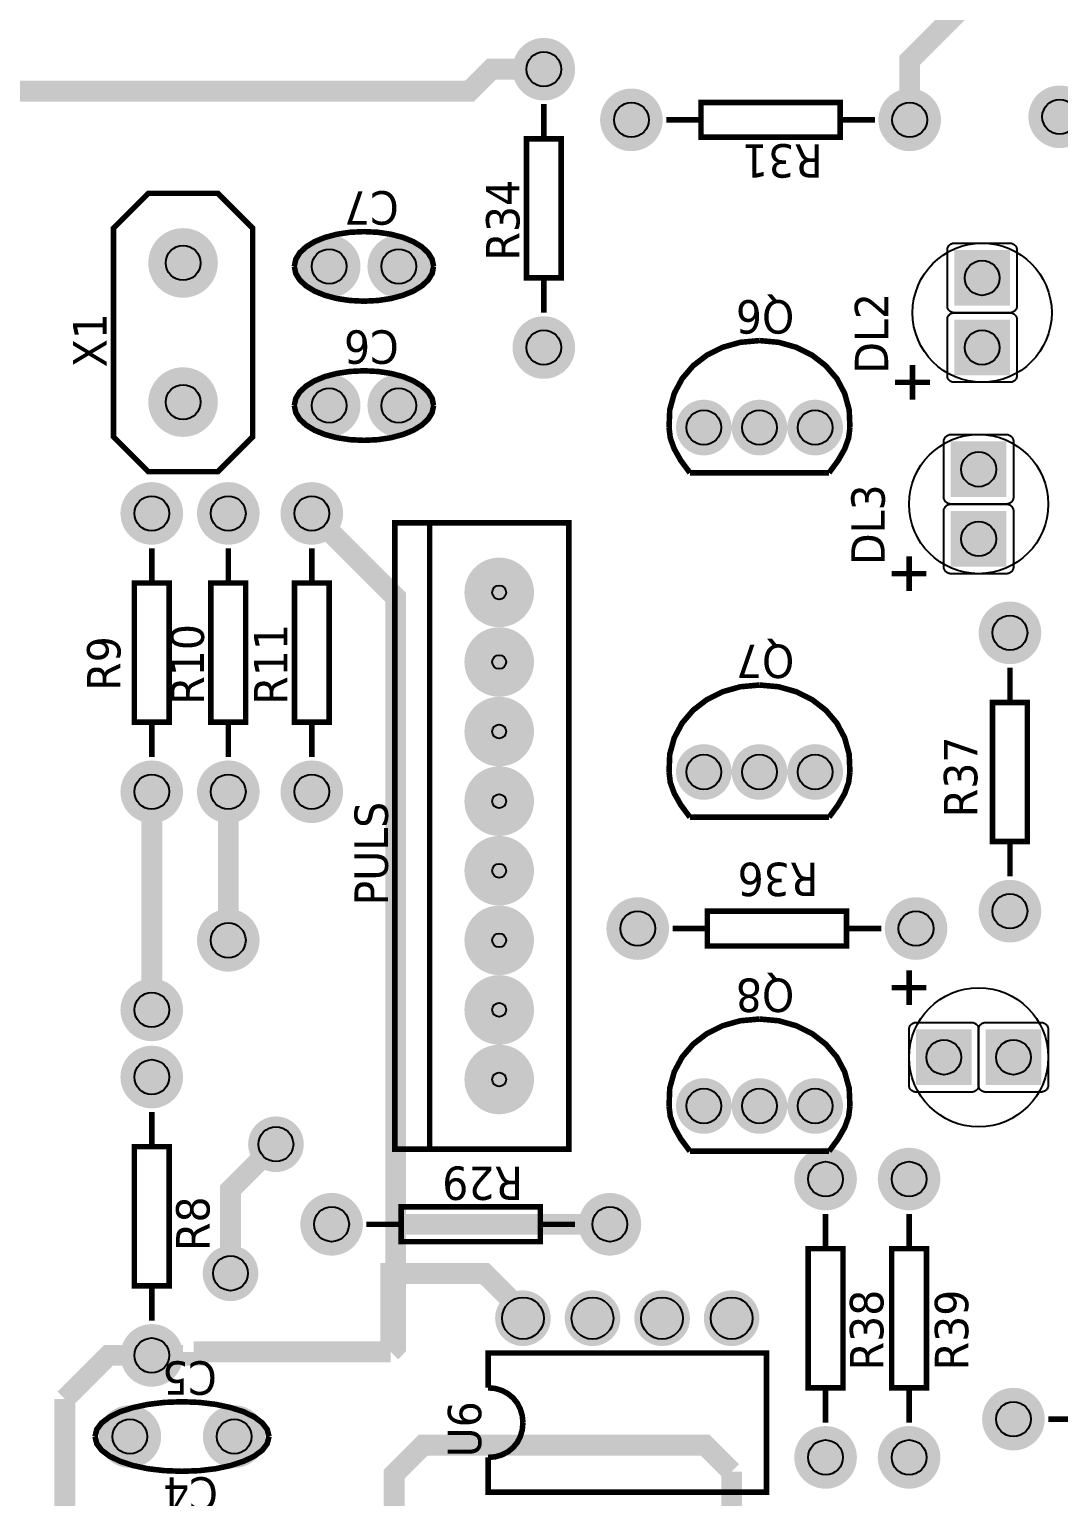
# Model space of a CAD drawing. Header units: millimetres. Extents: x 123.5 to 144.3, y 105.4 to 121.6.
# Drawn here: x 129.277 to 131.497, y 110.681 to 113.844 of the extents above; entities that cross this region are included whole.
import ezdxf

# ---------------------------------------------------------------- set-up
doc = ezdxf.new("R2010")
doc.units = ezdxf.units.MM
doc.layers.add('DESC', color=250, linetype='Continuous')
doc.styles.get("Standard").update_dxf_attribs({"font": 'tahoma.ttf'})

# ---------------------------------------------------------------- blocks, each defined once
blk = doc.blocks.new('EPAD')
at = {"const_width": 0.5}
blk.add_lwpolyline([(-0.25, 0, 1), (0.25, 0, 1)], format="xyb", close=True, dxfattribs=at)
blk = doc.blocks.new('RPAD')
blk.add_trace([(-0.5, -0.5), (-0.5, 0.5), (0.5, -0.5), (0.5, 0.5)])
blk = doc.blocks.new('Scrubber')
for points, const_width in [([(130.1756, 112.9826), (131.5273, 112.9826), (131.6293, 112.8806), (131.6293, 112.0121), (131.6609, 111.9806), (131.6609, 111.9053)], 0.03), ([(129.7499, 112.5936), (129.1536, 112.5936)], 0.03), ([(129.7499, 112.5936), (129.8125, 112.531), (129.8125, 112.4688)], 0.03), ([(129.6959, 112.5503), (129.6857, 112.5479), (129.6762, 112.5408), (129.6677, 112.5295), (129.6604, 112.5145), (129.6543, 112.4961), (129.6497, 112.4748), (129.6469, 112.4511), (129.6459, 112.4253)], 0.008), ([(129.6959, 112.5503), (129.6857, 112.5479), (129.6762, 112.5408), (129.6677, 112.5295), (129.6604, 112.5145), (129.6543, 112.4961), (129.6497, 112.4748), (129.6469, 112.4511), (129.6459, 112.4253)], 0.008), ([(129.6959, 112.5503), (129.706, 112.5479), (129.7155, 112.5408), (129.724, 112.5295), (129.7314, 112.5145), (129.7374, 112.4961), (129.742, 112.4748), (129.7449, 112.4511), (129.7459, 112.4253)], 0.008), ([(129.6959, 112.5503), (129.706, 112.5479), (129.7155, 112.5408), (129.724, 112.5295), (129.7314, 112.5145), (129.7374, 112.4961), (129.742, 112.4748), (129.7449, 112.4511), (129.7459, 112.4253)], 0.008), ([(131.1325, 112.5238), (131.4325, 112.5238), (131.4825, 112.4738), (131.4825, 112.3738), (131.4325, 112.3238), (131.1325, 112.3238), (131.0825, 112.3738), (131.0825, 112.4738), (131.1325, 112.5238)], 0.008), ([(131.1325, 112.5238), (131.4325, 112.5238), (131.4825, 112.4738), (131.4825, 112.3738), (131.4325, 112.3238), (131.1325, 112.3238), (131.0825, 112.3738), (131.0825, 112.4738), (131.1325, 112.5238)], 0.008), ([(129.8125, 112.4688), (129.8125, 112.4503)], 0.03), ([(129.9125, 112.4438), (130.1125, 112.4438), (130.1125, 112.4938), (129.9125, 112.4938), (129.9125, 112.4438)], 0.008), ([(129.9125, 112.4438), (130.1125, 112.4438), (130.1125, 112.4938), (129.9125, 112.4938), (129.9125, 112.4438)], 0.008), ([(130.6225, 112.4688), (130.309, 112.4688)], 0.03), ([(130.7225, 112.4438), (130.9225, 112.4438), (130.9225, 112.4938), (130.7225, 112.4938), (130.7225, 112.4438)], 0.008), ([(130.7225, 112.4438), (130.9225, 112.4438), (130.9225, 112.4938), (130.7225, 112.4938), (130.7225, 112.4438)], 0.008), ([(129.8125, 112.4503), (129.8125, 112.4087), (129.8175, 112.4087)], 0.03), ([(129.9125, 112.4688), (129.8625, 112.4688)], 0.008), ([(129.9125, 112.4688), (129.8625, 112.4688)], 0.008), ([(130.1625, 112.4688), (130.1125, 112.4688)], 0.008), ([(130.1625, 112.4688), (130.1125, 112.4688)], 0.008), ([(130.6725, 112.4688), (130.7225, 112.4688)], 0.008), ([(130.6725, 112.4688), (130.7225, 112.4688)], 0.008), ([(130.9225, 112.4688), (130.9725, 112.4688)], 0.008), ([(130.9225, 112.4688), (130.9725, 112.4688)], 0.008), ([(129.6959, 112.3003), (129.6857, 112.3028), (129.6762, 112.31), (129.6677, 112.3214), (129.6604, 112.3366), (129.6543, 112.355), (129.6497, 112.3763), (129.6469, 112.3999), (129.6459, 112.4253)], 0.008), ([(129.6959, 112.3003), (129.6857, 112.3028), (129.6762, 112.31), (129.6677, 112.3214), (129.6604, 112.3366), (129.6543, 112.355), (129.6497, 112.3763), (129.6469, 112.3999), (129.6459, 112.4253)], 0.008), ([(129.6959, 112.3003), (129.706, 112.3028), (129.7155, 112.31), (129.724, 112.3214), (129.7314, 112.3366), (129.7374, 112.355), (129.742, 112.3763), (129.7449, 112.3999), (129.7459, 112.4253)], 0.008), ([(129.6959, 112.3003), (129.706, 112.3028), (129.7155, 112.31), (129.724, 112.3214), (129.7314, 112.3366), (129.7374, 112.355), (129.742, 112.3763), (129.7449, 112.3999), (129.7459, 112.4253)], 0.008), ([(129.8175, 112.4087), (129.8175, 112.1253)], 0.03), ([(130.6225, 112.3588), (130.409, 112.3588)], 0.03), ([(130.7225, 112.3338), (130.9225, 112.3338), (130.9225, 112.3838), (130.7225, 112.3838), (130.7225, 112.3338)], 0.008), ([(130.7225, 112.3338), (130.9225, 112.3338), (130.9225, 112.3838), (130.7225, 112.3838), (130.7225, 112.3338)], 0.008), ([(129.9305, 112.3556), (130.0505, 112.3556), (130.0559, 112.3503), (130.1159, 112.2903)], 0.03), ([(130.6725, 112.3588), (130.7225, 112.3588)], 0.008), ([(130.6725, 112.3588), (130.7225, 112.3588)], 0.008), ([(130.9225, 112.3588), (130.9725, 112.3588)], 0.008), ([(130.9225, 112.3588), (130.9725, 112.3588)], 0.008), ([(130.7225, 112.2138), (130.9225, 112.2138), (130.9225, 112.2638), (130.7225, 112.2638), (130.7225, 112.2138)], 0.008), ([(130.7225, 112.2138), (130.9225, 112.2138), (130.9225, 112.2638), (130.7225, 112.2638), (130.7225, 112.2138)], 0.008), ([(131.1775, 112.2638), (131.1673, 112.2618), (131.1579, 112.2561), (131.1494, 112.2469), (131.142, 112.2348), (131.136, 112.2201), (131.1314, 112.2031), (131.1285, 112.1842), (131.1275, 112.1638)], 0.008), ([(131.1775, 112.2638), (131.1673, 112.2618), (131.1579, 112.2561), (131.1494, 112.2469), (131.142, 112.2348), (131.136, 112.2201), (131.1314, 112.2031), (131.1285, 112.1842), (131.1275, 112.1638)], 0.008), ([(131.1775, 112.2638), (131.1877, 112.2618), (131.1971, 112.2561), (131.2056, 112.2469), (131.213, 112.2348), (131.2191, 112.2201), (131.2236, 112.2031), (131.2265, 112.1842), (131.2275, 112.1638)], 0.008), ([(131.1775, 112.2638), (131.1877, 112.2618), (131.1971, 112.2561), (131.2056, 112.2469), (131.213, 112.2348), (131.2191, 112.2201), (131.2236, 112.2031), (131.2265, 112.1842), (131.2275, 112.1638)], 0.008), ([(131.3775, 112.2638), (131.3673, 112.2618), (131.3579, 112.2561), (131.3494, 112.2469), (131.342, 112.2348), (131.336, 112.2201), (131.3314, 112.2031), (131.3285, 112.1842), (131.3275, 112.1638)], 0.008), ([(131.3775, 112.2638), (131.3673, 112.2618), (131.3579, 112.2561), (131.3494, 112.2469), (131.342, 112.2348), (131.336, 112.2201), (131.3314, 112.2031), (131.3285, 112.1842), (131.3275, 112.1638)], 0.008), ([(131.3775, 112.2638), (131.3877, 112.2618), (131.3971, 112.2561), (131.4056, 112.2469), (131.413, 112.2348), (131.4191, 112.2201), (131.4236, 112.2031), (131.4265, 112.1842), (131.4275, 112.1638)], 0.008), ([(131.3775, 112.2638), (131.3877, 112.2618), (131.3971, 112.2561), (131.4056, 112.2469), (131.413, 112.2348), (131.4191, 112.2201), (131.4236, 112.2031), (131.4265, 112.1842), (131.4275, 112.1638)], 0.008), ([(131.0225, 112.2388), (130.902, 112.1183), (130.866, 112.1183), (130.0083, 112.1183)], 0.03), ([(130.6725, 112.2388), (130.7225, 112.2388)], 0.008), ([(130.6725, 112.2388), (130.7225, 112.2388)], 0.008), ([(130.9225, 112.2388), (130.9725, 112.2388)], 0.008), ([(130.9225, 112.2388), (130.9725, 112.2388)], 0.008), ([(130.0009, 112.1603), (130.0009, 112.1103)], 0.008), ([(130.0009, 112.1603), (130.0009, 112.1103)], 0.008), ([(131.1775, 112.0638), (131.1673, 112.0658), (131.1579, 112.0716), (131.1494, 112.0807), (131.142, 112.0928), (131.136, 112.1076), (131.1314, 112.1246), (131.1285, 112.1434), (131.1275, 112.1638)], 0.008), ([(131.1775, 112.0638), (131.1673, 112.0658), (131.1579, 112.0716), (131.1494, 112.0807), (131.142, 112.0928), (131.136, 112.1076), (131.1314, 112.1246), (131.1285, 112.1434), (131.1275, 112.1638)], 0.008), ([(131.1775, 112.0638), (131.1877, 112.0658), (131.1971, 112.0716), (131.2056, 112.0807), (131.213, 112.0928), (131.2191, 112.1076), (131.2236, 112.1246), (131.2265, 112.1434), (131.2275, 112.1638)], 0.008), ([(131.1775, 112.0638), (131.1877, 112.0658), (131.1971, 112.0716), (131.2056, 112.0807), (131.213, 112.0928), (131.2191, 112.1076), (131.2236, 112.1246), (131.2265, 112.1434), (131.2275, 112.1638)], 0.008), ([(131.3775, 112.0638), (131.3673, 112.0658), (131.3579, 112.0716), (131.3494, 112.0807), (131.342, 112.0928), (131.336, 112.1076), (131.3314, 112.1246), (131.3285, 112.1434), (131.3275, 112.1638)], 0.008), ([(131.3775, 112.0638), (131.3673, 112.0658), (131.3579, 112.0716), (131.3494, 112.0807), (131.342, 112.0928), (131.336, 112.1076), (131.3314, 112.1246), (131.3285, 112.1434), (131.3275, 112.1638)], 0.008), ([(131.3775, 112.0638), (131.3877, 112.0658), (131.3971, 112.0716), (131.4056, 112.0807), (131.413, 112.0928), (131.4191, 112.1076), (131.4236, 112.1246), (131.4265, 112.1434), (131.4275, 112.1638)], 0.008), ([(131.3775, 112.0638), (131.3877, 112.0658), (131.3971, 112.0716), (131.4056, 112.0807), (131.413, 112.0928), (131.4191, 112.1076), (131.4236, 112.1246), (131.4265, 112.1434), (131.4275, 112.1638)], 0.008), ([(129.8175, 112.1253), (129.9302, 112.1253), (129.9302, 112.1183), (129.9302, 111.9905), (129.9201, 111.9803), (129.8751, 111.9353), (129.8659, 111.9353)], 0.03), ([(130.0083, 112.1183), (129.9302, 112.1183), (129.8246, 112.1183), (129.8175, 112.1253)], 0.03), ([(129.5293, 112.1203), (129.642, 112.1203), (129.6835, 112.0788), (129.6835, 111.6735), (129.6454, 111.6353)], 0.03), ([(130.0009, 111.8103), (130.0009, 112.1108), (130.0083, 112.1183)], 0.03), ([(130.109, 111.8694), (131.009, 111.8694), (131.009, 112.1194), (130.109, 112.1194), (130.109, 111.8694)], 0.008), ([(130.109, 111.8694), (131.009, 111.8694), (131.009, 112.1194), (130.109, 112.1194), (130.109, 111.8694)], 0.008), ([(129.9759, 111.9103), (130.0259, 111.9103), (130.0259, 112.1103), (129.9759, 112.1103), (129.9759, 111.9103)], 0.008), ([(129.9759, 111.9103), (130.0259, 111.9103), (130.0259, 112.1103), (129.9759, 112.1103), (129.9759, 111.9103)], 0.008), ([(130.109, 112.0694), (131.009, 112.0694)], 0.008), ([(130.109, 112.0694), (131.009, 112.0694)], 0.008), ([(129.7659, 111.9853), (129.8159, 111.9853), (129.8159, 111.5853), (129.6159, 111.5853), (129.6159, 111.9853), (129.6659, 111.9853)], 0.008), ([(129.7659, 111.9853), (129.8159, 111.9853), (129.8159, 111.5853), (129.6159, 111.5853), (129.6159, 111.9853), (129.6659, 111.9853)], 0.008), ([(129.7159, 111.9353), (129.7054, 111.9363), (129.6958, 111.9391), (129.6873, 111.9435), (129.68, 111.9495), (129.674, 111.9568), (129.6696, 111.9653), (129.6668, 111.9749), (129.6659, 111.9853)], 0.008), ([(129.7159, 111.9353), (129.7054, 111.9363), (129.6958, 111.9391), (129.6873, 111.9435), (129.68, 111.9495), (129.674, 111.9568), (129.6696, 111.9653), (129.6668, 111.9749), (129.6659, 111.9853)], 0.008), ([(129.7159, 111.9353), (129.726, 111.9363), (129.7355, 111.9391), (129.744, 111.9435), (129.7514, 111.9495), (129.7574, 111.9568), (129.762, 111.9653), (129.7649, 111.9749), (129.7659, 111.9853)], 0.008), ([(129.7159, 111.9353), (129.726, 111.9363), (129.7355, 111.9391), (129.744, 111.9435), (129.7514, 111.9495), (129.7574, 111.9568), (129.762, 111.9653), (129.7649, 111.9749), (129.7659, 111.9853)], 0.008), ([(131.3609, 111.8803), (131.5609, 111.8803), (131.5609, 111.9303), (131.3609, 111.9303), (131.3609, 111.8803)], 0.008), ([(131.3609, 111.8803), (131.5609, 111.8803), (131.5609, 111.9303), (131.3609, 111.9303), (131.3609, 111.8803)], 0.008), ([(130.0009, 111.9103), (130.0009, 111.8603)], 0.008), ([(130.0009, 111.9103), (130.0009, 111.8603)], 0.008), ([(131.3109, 111.9053), (131.3609, 111.9053)], 0.008), ([(131.3109, 111.9053), (131.3609, 111.9053)], 0.008), ([(131.5609, 111.9053), (131.6109, 111.9053)], 0.008), ([(131.5609, 111.9053), (131.6109, 111.9053)], 0.008), ([(130.1709, 111.7253), (130.1558, 111.7235), (130.1402, 111.7178), (130.1237, 111.7085), (130.1059, 111.6953)], 0.008), ([(130.1709, 111.7253), (130.1558, 111.7235), (130.1402, 111.7178), (130.1237, 111.7085), (130.1059, 111.6953)], 0.008), ([(130.1709, 111.7253), (130.1964, 111.7243), (130.22, 111.7178), (130.2413, 111.7064), (130.2597, 111.6907), (130.2748, 111.6711), (130.2862, 111.6484), (130.2934, 111.6229), (130.2959, 111.5953)], 0.008), ([(130.1709, 111.7253), (130.1964, 111.7243), (130.22, 111.7178), (130.2413, 111.7064), (130.2597, 111.6907), (130.2748, 111.6711), (130.2862, 111.6484), (130.2934, 111.6229), (130.2959, 111.5953)], 0.008), ([(130.4259, 111.6703), (130.4259, 111.7203)], 0.008), ([(130.4259, 111.6703), (130.4259, 111.7203)], 0.008), ([(130.6509, 111.7253), (130.6358, 111.7235), (130.6202, 111.7178), (130.6037, 111.7085), (130.5859, 111.6953)], 0.008), ([(130.6509, 111.7253), (130.6358, 111.7235), (130.6202, 111.7178), (130.6037, 111.7085), (130.5859, 111.6953)], 0.008), ([(130.6509, 111.7253), (130.6764, 111.7243), (130.7, 111.7178), (130.7213, 111.7064), (130.7397, 111.6907), (130.7548, 111.6711), (130.7662, 111.6484), (130.7734, 111.6229), (130.7759, 111.5953)], 0.008), ([(130.6509, 111.7253), (130.6764, 111.7243), (130.7, 111.7178), (130.7213, 111.7064), (130.7397, 111.6907), (130.7548, 111.6711), (130.7662, 111.6484), (130.7734, 111.6229), (130.7759, 111.5953)], 0.008), ([(131.1459, 111.7253), (131.1308, 111.7235), (131.1152, 111.7178), (131.0987, 111.7085), (131.0809, 111.6953)], 0.008), ([(131.1459, 111.7253), (131.1308, 111.7235), (131.1152, 111.7178), (131.0987, 111.7085), (131.0809, 111.6953)], 0.008), ([(131.1459, 111.7253), (131.1714, 111.7243), (131.195, 111.7178), (131.2163, 111.7064), (131.2347, 111.6907), (131.2498, 111.6711), (131.2612, 111.6484), (131.2684, 111.6229), (131.2709, 111.5953)], 0.008), ([(131.1459, 111.7253), (131.1714, 111.7243), (131.195, 111.7178), (131.2163, 111.7064), (131.2347, 111.6907), (131.2498, 111.6711), (131.2612, 111.6484), (131.2684, 111.6229), (131.2709, 111.5953)], 0.008), ([(131.5881, 111.6794), (131.5881, 111.7294)], 0.008), ([(131.5881, 111.6794), (131.5881, 111.7294)], 0.008), ([(130.1059, 111.6953), (130.1059, 111.4953)], 0.008), ([(130.1059, 111.6953), (130.1059, 111.4953)], 0.008), ([(130.5859, 111.6953), (130.5859, 111.4953)], 0.008), ([(130.5859, 111.6953), (130.5859, 111.4953)], 0.008), ([(131.0809, 111.6953), (131.0809, 111.4953)], 0.008), ([(131.0809, 111.6953), (131.0809, 111.4953)], 0.008), ([(131.5631, 111.4794), (131.6131, 111.4794), (131.6131, 111.6794), (131.5631, 111.6794), (131.5631, 111.4794)], 0.008), ([(131.5631, 111.4794), (131.6131, 111.4794), (131.6131, 111.6794), (131.5631, 111.6794), (131.5631, 111.4794)], 0.008), ([(130.4009, 111.4703), (130.4509, 111.4703), (130.4509, 111.6703), (130.4009, 111.6703), (130.4009, 111.4703)], 0.008), ([(130.4009, 111.4703), (130.4509, 111.4703), (130.4509, 111.6703), (130.4009, 111.6703), (130.4009, 111.4703)], 0.008), ([(129.5659, 111.6353), (129.6454, 111.6353)], 0.03), ([(130.1709, 111.4653), (130.1964, 111.4664), (130.22, 111.4729), (130.2413, 111.4842), (130.2597, 111.5), (130.2748, 111.5195), (130.2862, 111.5423), (130.2934, 111.5677), (130.2959, 111.5953)], 0.008), ([(130.1709, 111.4653), (130.1964, 111.4664), (130.22, 111.4729), (130.2413, 111.4842), (130.2597, 111.5), (130.2748, 111.5195), (130.2862, 111.5423), (130.2934, 111.5677), (130.2959, 111.5953)], 0.008), ([(130.6509, 111.4653), (130.6764, 111.4664), (130.7, 111.4729), (130.7213, 111.4842), (130.7397, 111.5), (130.7548, 111.5195), (130.7662, 111.5423), (130.7734, 111.5677), (130.7759, 111.5953)], 0.008), ([(130.6509, 111.4653), (130.6764, 111.4664), (130.7, 111.4729), (130.7213, 111.4842), (130.7397, 111.5), (130.7548, 111.5195), (130.7662, 111.5423), (130.7734, 111.5677), (130.7759, 111.5953)], 0.008), ([(131.1459, 111.4653), (131.1714, 111.4664), (131.195, 111.4729), (131.2163, 111.4842), (131.2347, 111.5), (131.2498, 111.5195), (131.2612, 111.5423), (131.2684, 111.5677), (131.2709, 111.5953)], 0.008), ([(131.1459, 111.4653), (131.1714, 111.4664), (131.195, 111.4729), (131.2163, 111.4842), (131.2347, 111.5), (131.2498, 111.5195), (131.2612, 111.5423), (131.2684, 111.5677), (131.2709, 111.5953)], 0.008), ([(129.7659, 111.4753), (129.9659, 111.4753), (129.9659, 111.5253), (129.7659, 111.5253), (129.7659, 111.4753)], 0.008), ([(129.7659, 111.4753), (129.9659, 111.4753), (129.9659, 111.5253), (129.7659, 111.5253), (129.7659, 111.4753)], 0.008), ([(129.7659, 111.5003), (129.7159, 111.5003)], 0.008), ([(129.7659, 111.5003), (129.7159, 111.5003)], 0.008), ([(130.0159, 111.5003), (129.9659, 111.5003)], 0.008), ([(130.0159, 111.5003), (129.9659, 111.5003)], 0.008), ([(130.1709, 111.4653), (130.1558, 111.4672), (130.1402, 111.4728), (130.1237, 111.4822), (130.1059, 111.4953)], 0.008), ([(130.1709, 111.4653), (130.1558, 111.4672), (130.1402, 111.4728), (130.1237, 111.4822), (130.1059, 111.4953)], 0.008), ([(130.6509, 111.4653), (130.6358, 111.4672), (130.6202, 111.4728), (130.6037, 111.4822), (130.5859, 111.4953)], 0.008), ([(130.6509, 111.4653), (130.6358, 111.4672), (130.6202, 111.4728), (130.6037, 111.4822), (130.5859, 111.4953)], 0.008), ([(131.1459, 111.4653), (131.1308, 111.4672), (131.1152, 111.4728), (131.0987, 111.4822), (131.0809, 111.4953)], 0.008), ([(131.1459, 111.4653), (131.1308, 111.4672), (131.1152, 111.4728), (131.0987, 111.4822), (131.0809, 111.4953)], 0.008), ([(130.4259, 111.4203), (130.4259, 111.4703)], 0.008), ([(130.4259, 111.4203), (130.4259, 111.4703)], 0.008), ([(131.5881, 111.4294), (131.5881, 111.4794)], 0.008), ([(131.5881, 111.4294), (131.5881, 111.4794)], 0.008), ([(129.7659, 111.3553), (129.9659, 111.3553), (129.9659, 111.4053), (129.7659, 111.4053), (129.7659, 111.3553)], 0.008), ([(129.7659, 111.3553), (129.9659, 111.3553), (129.9659, 111.4053), (129.7659, 111.4053), (129.7659, 111.3553)], 0.008), ([(130.3409, 111.4053), (130.3409, 111.3553)], 0.008), ([(130.3409, 111.4053), (130.3409, 111.3553)], 0.008), ([(130.9359, 111.4053), (130.9359, 111.3553)], 0.008), ([(130.9359, 111.4053), (130.9359, 111.3553)], 0.008), ([(131.2109, 111.4003), (131.2109, 111.3503)], 0.008), ([(131.2109, 111.4003), (131.2109, 111.3503)], 0.008), ([(129.7159, 111.3803), (129.7659, 111.3803)], 0.008), ([(129.7159, 111.3803), (129.7659, 111.3803)], 0.008), ([(129.9659, 111.3803), (130.0159, 111.3803)], 0.008), ([(129.9659, 111.3803), (130.0159, 111.3803)], 0.008), ([(130.3659, 111.3803), (130.3159, 111.3803)], 0.008), ([(130.3659, 111.3803), (130.3159, 111.3803)], 0.008), ([(131.5881, 111.3794), (131.6736, 111.3794), (131.7536, 111.2994), (131.7536, 110.7593), (131.6394, 110.6451), (130.6302, 110.6451), (130.587, 110.6883), (130.587, 110.7453), (130.5809, 110.7703)], 0.03), ([(130.9109, 111.3803), (130.9609, 111.3803)], 0.008), ([(130.9109, 111.3803), (130.9609, 111.3803)], 0.008), ([(131.1859, 111.3753), (131.2359, 111.3753)], 0.008), ([(131.1859, 111.3753), (131.2359, 111.3753)], 0.008), ([(130.5509, 111.2103), (130.7509, 111.2103), (130.7509, 111.2603), (130.5509, 111.2603), (130.5509, 111.2103)], 0.008), ([(130.5509, 111.2103), (130.7509, 111.2103), (130.7509, 111.2603), (130.5509, 111.2603), (130.5509, 111.2103)], 0.008), ([(130.5509, 111.2353), (130.5009, 111.2353)], 0.008), ([(130.5509, 111.2353), (130.5009, 111.2353)], 0.008), ([(130.8009, 111.2353), (130.7509, 111.2353)], 0.008), ([(130.8009, 111.2353), (130.7509, 111.2353)], 0.008), ([(129.7209, 111.1803), (129.7209, 111.1303)], 0.008), ([(129.7209, 111.1803), (129.7209, 111.1303)], 0.008)]:
    blk.add_lwpolyline(points, dxfattribs=dict(const_width=const_width))
for points in [[(130.2909, 111.3703), (130.2909, 111.2903), (130.2908, 111.2893), (130.2907, 111.2883), (130.2904, 111.2873), (130.2901, 111.2864), (130.2897, 111.2855), (130.2892, 111.2847), (130.2886, 111.2839), (130.288, 111.2832), (130.2873, 111.2826), (130.2865, 111.282), (130.2857, 111.2815), (130.2848, 111.2811), (130.2839, 111.2808), (130.2829, 111.2805), (130.2819, 111.2804), (130.2809, 111.2803), (130.2009, 111.2803), (130.1998, 111.2804), (130.1988, 111.2805), (130.1978, 111.2808), (130.1969, 111.2811), (130.196, 111.2815), (130.1952, 111.282), (130.1944, 111.2826), (130.1937, 111.2832), (130.1931, 111.2839), (130.1925, 111.2847), (130.192, 111.2855), (130.1916, 111.2864), (130.1913, 111.2873), (130.1911, 111.2883), (130.1909, 111.2893), (130.1909, 111.2903), (130.1909, 111.3703), (130.1909, 111.3714), (130.1911, 111.3724), (130.1913, 111.3733), (130.1916, 111.3743), (130.192, 111.3751), (130.1925, 111.376), (130.1931, 111.3767), (130.1937, 111.3774), (130.1944, 111.3781), (130.1952, 111.3786), (130.196, 111.3791), (130.1969, 111.3796), (130.1978, 111.3799), (130.1988, 111.3801), (130.1998, 111.3803), (130.2009, 111.3803), (130.2809, 111.3803), (130.2819, 111.3803), (130.2829, 111.3801), (130.2839, 111.3799), (130.2848, 111.3796), (130.2857, 111.3791), (130.2865, 111.3786), (130.2873, 111.3781), (130.288, 111.3774), (130.2886, 111.3767), (130.2892, 111.376), (130.2897, 111.3751), (130.2901, 111.3743), (130.2904, 111.3733), (130.2907, 111.3724), (130.2908, 111.3714), (130.2909, 111.3703)], [(130.9459, 111.3303), (131.0259, 111.3303), (131.0269, 111.3303), (131.0279, 111.3301), (131.0289, 111.3299), (131.0298, 111.3296), (131.0307, 111.3291), (131.0315, 111.3286), (131.0323, 111.3281), (131.033, 111.3274), (131.0336, 111.3267), (131.0342, 111.326), (131.0347, 111.3251), (131.0351, 111.3243), (131.0354, 111.3233), (131.0357, 111.3224), (131.0358, 111.3214), (131.0359, 111.3203), (131.0359, 111.2403), (131.0358, 111.2393), (131.0357, 111.2383), (131.0354, 111.2373), (131.0351, 111.2364), (131.0347, 111.2355), (131.0342, 111.2347), (131.0336, 111.2339), (131.033, 111.2332), (131.0323, 111.2326), (131.0315, 111.232), (131.0307, 111.2315), (131.0298, 111.2311), (131.0289, 111.2308), (131.0279, 111.2305), (131.0269, 111.2304), (131.0259, 111.2303), (130.9459, 111.2303), (130.9448, 111.2304), (130.9438, 111.2305), (130.9428, 111.2308), (130.9419, 111.2311), (130.941, 111.2315), (130.9402, 111.232), (130.9394, 111.2326), (130.9387, 111.2332), (130.9381, 111.2339), (130.9375, 111.2347), (130.937, 111.2355), (130.9366, 111.2364), (130.9363, 111.2373), (130.9361, 111.2383), (130.9359, 111.2393), (130.9359, 111.2403), (130.9359, 111.3203), (130.9359, 111.3214), (130.9361, 111.3224), (130.9363, 111.3233), (130.9366, 111.3243), (130.937, 111.3251), (130.9375, 111.326), (130.9381, 111.3267), (130.9387, 111.3274), (130.9394, 111.3281), (130.9402, 111.3286), (130.941, 111.3291), (130.9419, 111.3296), (130.9428, 111.3299), (130.9438, 111.3301), (130.9448, 111.3303), (130.9459, 111.3303)], [(131.0459, 111.3303), (131.1259, 111.3303), (131.1269, 111.3303), (131.1279, 111.3301), (131.1289, 111.3299), (131.1298, 111.3296), (131.1307, 111.3291), (131.1315, 111.3286), (131.1323, 111.3281), (131.133, 111.3274), (131.1336, 111.3267), (131.1342, 111.326), (131.1347, 111.3251), (131.1351, 111.3243), (131.1354, 111.3233), (131.1357, 111.3224), (131.1358, 111.3214), (131.1359, 111.3203), (131.1359, 111.2403), (131.1358, 111.2393), (131.1357, 111.2383), (131.1354, 111.2373), (131.1351, 111.2364), (131.1347, 111.2355), (131.1342, 111.2347), (131.1336, 111.2339), (131.133, 111.2332), (131.1323, 111.2326), (131.1315, 111.232), (131.1307, 111.2315), (131.1298, 111.2311), (131.1289, 111.2308), (131.1279, 111.2305), (131.1269, 111.2304), (131.1259, 111.2303), (131.0459, 111.2303), (131.0448, 111.2304), (131.0438, 111.2305), (131.0428, 111.2308), (131.0419, 111.2311), (131.041, 111.2315), (131.0402, 111.232), (131.0394, 111.2326), (131.0387, 111.2332), (131.0381, 111.2339), (131.0375, 111.2347), (131.037, 111.2355), (131.0366, 111.2364), (131.0363, 111.2373), (131.0361, 111.2383), (131.0359, 111.2393), (131.0359, 111.2403), (131.0359, 111.3203), (131.0359, 111.3214), (131.0361, 111.3224), (131.0363, 111.3233), (131.0366, 111.3243), (131.037, 111.3251), (131.0375, 111.326), (131.0381, 111.3267), (131.0387, 111.3274), (131.0394, 111.3281), (131.0402, 111.3286), (131.041, 111.3291), (131.0419, 111.3296), (131.0428, 111.3299), (131.0438, 111.3301), (131.0448, 111.3303), (131.0459, 111.3303)], [(131.2209, 111.3253), (131.3009, 111.3253), (131.3019, 111.3253), (131.3029, 111.3251), (131.3039, 111.3249), (131.3048, 111.3246), (131.3057, 111.3241), (131.3065, 111.3236), (131.3073, 111.3231), (131.308, 111.3224), (131.3086, 111.3217), (131.3092, 111.321), (131.3097, 111.3201), (131.3101, 111.3193), (131.3104, 111.3183), (131.3107, 111.3174), (131.3108, 111.3164), (131.3109, 111.3153), (131.3109, 111.2353), (131.3108, 111.2343), (131.3107, 111.2333), (131.3104, 111.2323), (131.3101, 111.2314), (131.3097, 111.2305), (131.3092, 111.2297), (131.3086, 111.2289), (131.308, 111.2282), (131.3073, 111.2276), (131.3065, 111.227), (131.3057, 111.2265), (131.3048, 111.2261), (131.3039, 111.2258), (131.3029, 111.2255), (131.3019, 111.2254), (131.3009, 111.2253), (131.2209, 111.2253), (131.2198, 111.2254), (131.2188, 111.2255), (131.2178, 111.2258), (131.2169, 111.2261), (131.216, 111.2265), (131.2152, 111.227), (131.2144, 111.2276), (131.2137, 111.2282), (131.2131, 111.2289), (131.2125, 111.2297), (131.212, 111.2305), (131.2116, 111.2314), (131.2113, 111.2323), (131.2111, 111.2333), (131.2109, 111.2343), (131.2109, 111.2353), (131.2109, 111.3153), (131.2109, 111.3164), (131.2111, 111.3174), (131.2113, 111.3183), (131.2116, 111.3193), (131.212, 111.3201), (131.2125, 111.321), (131.2131, 111.3217), (131.2137, 111.3224), (131.2144, 111.3231), (131.2152, 111.3236), (131.216, 111.3241), (131.2169, 111.3246), (131.2178, 111.3249), (131.2188, 111.3251), (131.2198, 111.3253), (131.2209, 111.3253)], [(131.3209, 111.3253), (131.4009, 111.3253), (131.4019, 111.3253), (131.4029, 111.3251), (131.4039, 111.3249), (131.4048, 111.3246), (131.4057, 111.3241), (131.4065, 111.3236), (131.4073, 111.3231), (131.408, 111.3224), (131.4086, 111.3217), (131.4092, 111.321), (131.4097, 111.3201), (131.4101, 111.3193), (131.4104, 111.3183), (131.4107, 111.3174), (131.4108, 111.3164), (131.4109, 111.3153), (131.4109, 111.2353), (131.4108, 111.2343), (131.4107, 111.2333), (131.4104, 111.2323), (131.4101, 111.2314), (131.4097, 111.2305), (131.4092, 111.2297), (131.4086, 111.2289), (131.408, 111.2282), (131.4073, 111.2276), (131.4065, 111.227), (131.4057, 111.2265), (131.4048, 111.2261), (131.4039, 111.2258), (131.4029, 111.2255), (131.4019, 111.2254), (131.4009, 111.2253), (131.3209, 111.2253), (131.3198, 111.2254), (131.3188, 111.2255), (131.3178, 111.2258), (131.3169, 111.2261), (131.316, 111.2265), (131.3152, 111.227), (131.3144, 111.2276), (131.3137, 111.2282), (131.3131, 111.2289), (131.3125, 111.2297), (131.312, 111.2305), (131.3116, 111.2314), (131.3113, 111.2323), (131.3111, 111.2333), (131.3109, 111.2343), (131.3109, 111.2353), (131.3109, 111.3153), (131.3109, 111.3164), (131.3111, 111.3174), (131.3113, 111.3183), (131.3116, 111.3193), (131.312, 111.3201), (131.3125, 111.321), (131.3131, 111.3217), (131.3137, 111.3224), (131.3144, 111.3231), (131.3152, 111.3236), (131.316, 111.3241), (131.3169, 111.3246), (131.3178, 111.3249), (131.3188, 111.3251), (131.3198, 111.3253), (131.3209, 111.3253)], [(130.2909, 111.2703), (130.2909, 111.1903), (130.2908, 111.1893), (130.2907, 111.1883), (130.2904, 111.1873), (130.2901, 111.1864), (130.2897, 111.1855), (130.2892, 111.1847), (130.2886, 111.1839), (130.288, 111.1832), (130.2873, 111.1826), (130.2865, 111.182), (130.2857, 111.1815), (130.2848, 111.1811), (130.2839, 111.1808), (130.2829, 111.1805), (130.2819, 111.1804), (130.2809, 111.1803), (130.2009, 111.1803), (130.1998, 111.1804), (130.1988, 111.1805), (130.1978, 111.1808), (130.1969, 111.1811), (130.196, 111.1815), (130.1952, 111.182), (130.1944, 111.1826), (130.1937, 111.1832), (130.1931, 111.1839), (130.1925, 111.1847), (130.192, 111.1855), (130.1916, 111.1864), (130.1913, 111.1873), (130.1911, 111.1883), (130.1909, 111.1893), (130.1909, 111.1903), (130.1909, 111.2703), (130.1909, 111.2714), (130.1911, 111.2724), (130.1913, 111.2733), (130.1916, 111.2743), (130.192, 111.2751), (130.1925, 111.276), (130.1931, 111.2767), (130.1937, 111.2774), (130.1944, 111.2781), (130.1952, 111.2786), (130.196, 111.2791), (130.1969, 111.2796), (130.1978, 111.2799), (130.1988, 111.2801), (130.1998, 111.2803), (130.2009, 111.2803), (130.2809, 111.2803), (130.2819, 111.2803), (130.2829, 111.2801), (130.2839, 111.2799), (130.2848, 111.2796), (130.2857, 111.2791), (130.2865, 111.2786), (130.2873, 111.2781), (130.288, 111.2774), (130.2886, 111.2767), (130.2892, 111.276), (130.2897, 111.2751), (130.2901, 111.2743), (130.2904, 111.2733), (130.2907, 111.2724), (130.2908, 111.2714), (130.2909, 111.2703)]]:
    blk.add_lwpolyline(points, close=True)
for centre, radius in [((129.6959, 112.5003), 0.025), ((129.8125, 112.4688), 0.025), ((130.2125, 112.4688), 0.025), ((130.309, 112.4688), 0.025), ((130.6225, 112.4688), 0.025), ((131.0225, 112.4688), 0.025), ((131.1825, 112.4238), 0.025), ((131.3825, 112.4238), 0.025), ((129.6959, 112.3503), 0.025), ((129.9305, 112.3556), 0.025), ((130.409, 112.3588), 0.025), ((130.6225, 112.3588), 0.025), ((131.0225, 112.3588), 0.025), ((130.1159, 112.2903), 0.025), ((130.6225, 112.2388), 0.025), ((131.0225, 112.2388), 0.025), ((130.0009, 112.2103), 0.025), ((131.1775, 112.2138), 0.025), ((131.3775, 112.2138), 0.025), ((131.1775, 112.1138), 0.025), ((131.3775, 112.1138), 0.025), ((130.209, 111.9694), 0.01), ((130.309, 111.9694), 0.01), ((130.409, 111.9694), 0.01), ((130.509, 111.9694), 0.01), ((130.609, 111.9694), 0.01), ((130.709, 111.9694), 0.01), ((130.809, 111.9694), 0.01), ((130.909, 111.9694), 0.01), ((129.8659, 111.9353), 0.03), ((131.2609, 111.9053), 0.025), ((131.6609, 111.9053), 0.025), ((129.8659, 111.8353), 0.03), ((130.0009, 111.8103), 0.025), ((131.5881, 111.7794), 0.025), ((130.4259, 111.7703), 0.025), ((129.8659, 111.7353), 0.03), ((130.1709, 111.6753), 0.025), ((130.6509, 111.6753), 0.025), ((131.1459, 111.6753), 0.025), ((129.8659, 111.6353), 0.03), ((130.1709, 111.5953), 0.025), ((130.6509, 111.5953), 0.025), ((131.1459, 111.5953), 0.025), ((130.1709, 111.5153), 0.025), ((130.6509, 111.5153), 0.025), ((131.1459, 111.5153), 0.025), ((129.6659, 111.5003), 0.025), ((130.0659, 111.5003), 0.025), ((129.6659, 111.3803), 0.025), ((130.0659, 111.3803), 0.025), ((131.5881, 111.3794), 0.025), ((130.4259, 111.3703), 0.025), ((130.2409, 111.2803), 0.1), ((130.2409, 111.2803), 0.1), ((131.0359, 111.2803), 0.1), ((131.0359, 111.2803), 0.1), ((131.3109, 111.2753), 0.1), ((131.3109, 111.2753), 0.1), ((130.2409, 111.3303), 0.025), ((130.9859, 111.2803), 0.025), ((131.0859, 111.2803), 0.025), ((131.2609, 111.2753), 0.025), ((131.3609, 111.2753), 0.025), ((130.2409, 111.2803), 0), ((130.2409, 111.2803), 0), ((131.0359, 111.2803), 0), ((131.0359, 111.2803), 0), ((129.7209, 111.2303), 0.025), ((130.2409, 111.2303), 0.025), ((130.4509, 111.2353), 0.025), ((130.8509, 111.2353), 0.025), ((131.3109, 111.2753), 0), ((131.3109, 111.2753), 0), ((131.5925, 111.1638), 0.025)]:
    blk.add_circle(centre, radius)
for name, p, xscale, yscale in [('EPAD', (129.6959, 112.5003), 0.09, 0.09), ('EPAD', (129.6959, 112.5003), 0.07, 0.07), ('EPAD', (129.8125, 112.4688), 0.09, 0.09), ('EPAD', (129.8125, 112.4688), 0.07, 0.07), ('EPAD', (130.2125, 112.4688), 0.09, 0.09), ('EPAD', (130.2125, 112.4688), 0.07, 0.07), ('EPAD', (130.309, 112.4688), 0.09, 0.09), ('EPAD', (130.309, 112.4688), 0.07, 0.07), ('EPAD', (130.6225, 112.4688), 0.09, 0.09), ('EPAD', (130.6225, 112.4688), 0.07, 0.07), ('EPAD', (131.0225, 112.4688), 0.09, 0.09), ('EPAD', (131.0225, 112.4688), 0.07, 0.07), ('EPAD', (131.1825, 112.4238), 0.1, 0.1), ('EPAD', (131.1825, 112.4238), 0.08, 0.08), ('EPAD', (131.3825, 112.4238), 0.1, 0.1), ('EPAD', (131.3825, 112.4238), 0.08, 0.08), ('EPAD', (129.6959, 112.3503), 0.09, 0.09), ('EPAD', (129.9305, 112.3556), 0.08, 0.08), ('EPAD', (130.409, 112.3588), 0.09, 0.09), ('EPAD', (130.409, 112.3588), 0.07, 0.07), ('EPAD', (130.6225, 112.3588), 0.09, 0.09), ('EPAD', (130.6225, 112.3588), 0.07, 0.07), ('EPAD', (131.0225, 112.3588), 0.09, 0.09), ('EPAD', (131.0225, 112.3588), 0.07, 0.07), ('EPAD', (129.6959, 112.3503), 0.07, 0.07), ('EPAD', (129.9305, 112.3556), 0.06, 0.06), ('EPAD', (130.1159, 112.2903), 0.08, 0.08), ('EPAD', (130.1159, 112.2903), 0.06, 0.06), ('EPAD', (130.6225, 112.2388), 0.09, 0.09), ('EPAD', (130.6225, 112.2388), 0.07, 0.07), ('EPAD', (131.0225, 112.2388), 0.09, 0.09), ('EPAD', (131.0225, 112.2388), 0.07, 0.07), ('EPAD', (130.0009, 112.2103), 0.09, 0.09), ('EPAD', (131.1775, 112.2138), 0.09, 0.09), ('EPAD', (131.1775, 112.2138), 0.07, 0.07), ('EPAD', (131.3775, 112.2138), 0.09, 0.09), ('EPAD', (131.3775, 112.2138), 0.07, 0.07), ('EPAD', (130.0009, 112.2103), 0.07, 0.07), ('EPAD', (131.1775, 112.1138), 0.09, 0.09), ('EPAD', (131.1775, 112.1138), 0.07, 0.07), ('EPAD', (131.3775, 112.1138), 0.09, 0.09), ('EPAD', (131.3775, 112.1138), 0.07, 0.07), ('EPAD', (130.209, 111.9694), 0.1, 0.1), ('EPAD', (130.309, 111.9694), 0.1, 0.1), ('EPAD', (130.409, 111.9694), 0.1, 0.1), ('EPAD', (130.509, 111.9694), 0.1, 0.1), ('EPAD', (130.609, 111.9694), 0.1, 0.1), ('EPAD', (130.709, 111.9694), 0.1, 0.1), ('EPAD', (130.809, 111.9694), 0.1, 0.1), ('EPAD', (130.909, 111.9694), 0.1, 0.1), ('EPAD', (130.209, 111.9694), 0.08, 0.08), ('EPAD', (130.309, 111.9694), 0.08, 0.08), ('EPAD', (130.409, 111.9694), 0.08, 0.08), ('EPAD', (130.509, 111.9694), 0.08, 0.08), ('EPAD', (130.609, 111.9694), 0.08, 0.08), ('EPAD', (130.709, 111.9694), 0.08, 0.08), ('EPAD', (130.809, 111.9694), 0.08, 0.08), ('EPAD', (130.909, 111.9694), 0.08, 0.08), ('EPAD', (129.8659, 111.9353), 0.08, 0.08), ('EPAD', (129.8659, 111.9353), 0.06, 0.06), ('EPAD', (131.2609, 111.9053), 0.09, 0.09), ('EPAD', (131.6609, 111.9053), 0.09, 0.09), ('EPAD', (131.2609, 111.9053), 0.07, 0.07), ('EPAD', (131.6609, 111.9053), 0.07, 0.07), ('EPAD', (129.8659, 111.8353), 0.08, 0.08), ('EPAD', (129.8659, 111.8353), 0.06, 0.06), ('EPAD', (130.0009, 111.8103), 0.09, 0.09), ('EPAD', (130.0009, 111.8103), 0.07, 0.07), ('EPAD', (131.5881, 111.7794), 0.09, 0.09), ('EPAD', (130.4259, 111.7703), 0.09, 0.09), ('EPAD', (130.4259, 111.7703), 0.07, 0.07), ('EPAD', (131.5881, 111.7794), 0.07, 0.07), ('EPAD', (129.8659, 111.7353), 0.08, 0.08), ('EPAD', (129.8659, 111.7353), 0.06, 0.06), ('EPAD', (130.1709, 111.6753), 0.08, 0.08), ('EPAD', (130.1709, 111.6753), 0.06, 0.06), ('EPAD', (130.6509, 111.6753), 0.08, 0.08), ('EPAD', (130.6509, 111.6753), 0.06, 0.06), ('EPAD', (131.1459, 111.6753), 0.08, 0.08), ('EPAD', (131.1459, 111.6753), 0.06, 0.06), ('EPAD', (129.8659, 111.6353), 0.08, 0.08), ('EPAD', (129.8659, 111.6353), 0.06, 0.06), ('EPAD', (130.1709, 111.5953), 0.08, 0.08), ('EPAD', (130.6509, 111.5953), 0.08, 0.08), ('EPAD', (131.1459, 111.5953), 0.08, 0.08), ('EPAD', (130.1709, 111.5953), 0.06, 0.06), ('EPAD', (130.6509, 111.5953), 0.06, 0.06), ('EPAD', (131.1459, 111.5953), 0.06, 0.06), ('EPAD', (130.1709, 111.5153), 0.08, 0.08), ('EPAD', (130.6509, 111.5153), 0.08, 0.08), ('EPAD', (131.1459, 111.5153), 0.08, 0.08), ('EPAD', (129.6659, 111.5003), 0.09, 0.09), ('EPAD', (129.6659, 111.5003), 0.07, 0.07), ('EPAD', (130.0659, 111.5003), 0.09, 0.09), ('EPAD', (130.0659, 111.5003), 0.07, 0.07), ('EPAD', (130.1709, 111.5153), 0.06, 0.06), ('EPAD', (130.6509, 111.5153), 0.06, 0.06), ('EPAD', (131.1459, 111.5153), 0.06, 0.06), ('EPAD', (129.6659, 111.3803), 0.09, 0.09), ('EPAD', (130.0659, 111.3803), 0.09, 0.09), ('EPAD', (131.5881, 111.3794), 0.09, 0.09), ('EPAD', (129.6659, 111.3803), 0.07, 0.07), ('EPAD', (130.0659, 111.3803), 0.07, 0.07), ('EPAD', (130.4259, 111.3703), 0.09, 0.09), ('EPAD', (130.4259, 111.3703), 0.07, 0.07), ('EPAD', (131.5881, 111.3794), 0.07, 0.07), ('RPAD', (130.9859, 111.2803), 0.08, 0.08), ('RPAD', (131.0859, 111.2803), 0.08, 0.08), ('RPAD', (131.2609, 111.2753), 0.08, 0.08), ('RPAD', (131.3609, 111.2753), 0.08, 0.08), ('EPAD', (130.4509, 111.2353), 0.09, 0.09), ('EPAD', (130.8509, 111.2353), 0.09, 0.09), ('EPAD', (129.7209, 111.2303), 0.09, 0.09), ('EPAD', (129.7209, 111.2303), 0.07, 0.07), ('EPAD', (130.4509, 111.2353), 0.07, 0.07), ('EPAD', (130.8509, 111.2353), 0.07, 0.07), ('EPAD', (131.5925, 111.1638), 0.09, 0.09), ('EPAD', (131.5925, 111.1638), 0.07, 0.07)]:
    blk.add_blockref(name, p, dxfattribs=dict(xscale=xscale, yscale=yscale))
at = {"xscale": 0.08, "yscale": 0.08, "rotation": 270}
for p in [(130.2409, 111.3303), (130.2409, 111.2303)]:
    blk.add_blockref('RPAD', p, dxfattribs=at)
at = {"width": 1.041667}
for s, p in [('R9', (130.7675, 112.5138)), ('R9', (130.7675, 112.5138)), ('X1', (131.2325, 112.5338)), ('X1', (131.2325, 112.5338)), ('R10', (130.7475, 112.3938)), ('R10', (130.7475, 112.3938)), ('R8', (129.9625, 112.3858)), ('R8', (129.9625, 112.3858)), ('R11', (130.7475, 112.2738)), ('R11', (130.7475, 112.2738)), ('PULS', (130.459, 112.1294)), ('PULS', (130.459, 112.1294)), ('U6', (129.6659, 111.9953)), ('U6', (129.6659, 111.9953)), ('R34', (131.3859, 111.9403)), ('R34', (131.3859, 111.9403)), ('R38', (129.7909, 111.4173)), ('R38', (129.7909, 111.4173)), ('DL3', (130.9484, 111.4153)), ('DL3', (130.9484, 111.4153)), ('DL2', (131.2234, 111.4103)), ('DL2', (131.2234, 111.4103)), ('R39', (129.7909, 111.2953)), ('R39', (129.7909, 111.2953)), ('R37', (130.5859, 111.2823)), ('R37', (130.5859, 111.2823))]:
    blk.add_text(s, height=0.048, dxfattribs=at).set_placement(p)
for s, p in [('C4', (129.6373, 112.3737)), ('C4', (129.6373, 112.3737)), ('C5', (129.8039, 112.3753)), ('C5', (129.8039, 112.3753)), ('C6', (131.2855, 112.1138)), ('C6', (131.2855, 112.1138)), ('C7', (131.4855, 112.1138)), ('C7', (131.4855, 112.1138)), ('R29', (130.0839, 111.9353)), ('R29', (130.0839, 111.9353)), ('Q8', (130.3539, 111.5453)), ('Q8', (130.3539, 111.5453)), ('R36', (130.5205, 111.5107)), ('R36', (130.5205, 111.5107)), ('Q7', (130.8339, 111.5453)), ('Q7', (130.8339, 111.5453)), ('Q6', (131.3289, 111.5453)), ('Q6', (131.3289, 111.5453)), ('R31', (131.5531, 111.5044)), ('R31', (131.5531, 111.5044))]:
    blk.add_text(s, height=0.048, rotation=90, dxfattribs=at).set_placement(p)

msp = doc.modelspace()

# ---------------------------------------------------------------- block references
at = {"layer": 'DESC', "xscale": 1.5, "yscale": 1.5, "zscale": 1.5, "rotation": 90}
msp.add_blockref('Scrubber', (298.2445, -83.7328), dxfattribs=at)

doc.saveas('drawing.dxf')
